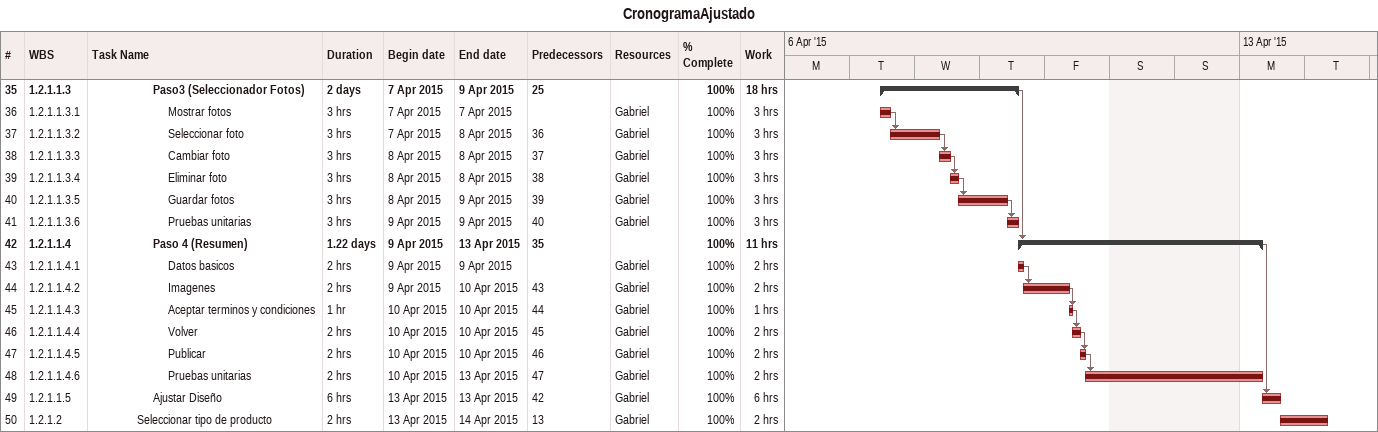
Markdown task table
CronogramaAjustado

| ID | WBS | Task | Duration | Start | Finish | Predecessors | Resources | % complete | Work (h) |
|---|---|---|---|---|---|---|---|---|---|
| 35 | 1.2.1.1.3 | **Paso3 (Seleccionador Fotos)** | 2d | 2015-04-07 | 2015-04-09 | 25 |  | 100 | 18 |
| 36 | 1.2.1.1.3.1 | Mostrar fotos | 3h | 2015-04-07 | 2015-04-07 |  | Gabriel | 100 | 3 |
| 37 | 1.2.1.1.3.2 | Seleccionar foto | 3h | 2015-04-07 | 2015-04-08 | 36 | Gabriel | 100 | 3 |
| 38 | 1.2.1.1.3.3 | Cambiar foto | 3h | 2015-04-08 | 2015-04-08 | 37 | Gabriel | 100 | 3 |
| 39 | 1.2.1.1.3.4 | Eliminar foto | 3h | 2015-04-08 | 2015-04-08 | 38 | Gabriel | 100 | 3 |
| 40 | 1.2.1.1.3.5 | Guardar fotos | 3h | 2015-04-08 | 2015-04-09 | 39 | Gabriel | 100 | 3 |
| 41 | 1.2.1.1.3.6 | Pruebas unitarias | 3h | 2015-04-09 | 2015-04-09 | 40 | Gabriel | 100 | 3 |
| 42 | 1.2.1.1.4 | **Paso 4 (Resumen)** | 1.22d | 2015-04-09 | 2015-04-13 | 35 |  | 100 | 11 |
| 43 | 1.2.1.1.4.1 | Datos basicos | 2h | 2015-04-09 | 2015-04-09 |  | Gabriel | 100 | 2 |
| 44 | 1.2.1.1.4.2 | Imagenes | 2h | 2015-04-09 | 2015-04-10 | 43 | Gabriel | 100 | 2 |
| 45 | 1.2.1.1.4.3 | Aceptar terminos y condiciones | 1h | 2015-04-10 | 2015-04-10 | 44 | Gabriel | 100 | 1 |
| 46 | 1.2.1.1.4.4 | Volver | 2h | 2015-04-10 | 2015-04-10 | 45 | Gabriel | 100 | 2 |
| 47 | 1.2.1.1.4.5 | Publicar | 2h | 2015-04-10 | 2015-04-10 | 46 | Gabriel | 100 | 2 |
| 48 | 1.2.1.1.4.6 | Pruebas unitarias | 2h | 2015-04-10 | 2015-04-13 | 47 | Gabriel | 100 | 2 |
| 49 | 1.2.1.1.5 | Ajustar Diseño | 6h | 2015-04-13 | 2015-04-13 | 42 | Gabriel | 100 | 6 |
| 50 | 1.2.1.2 | Seleccionar tipo de producto | 2h | 2015-04-13 | 2015-04-14 | 13 | Gabriel | 100 | 2 |
